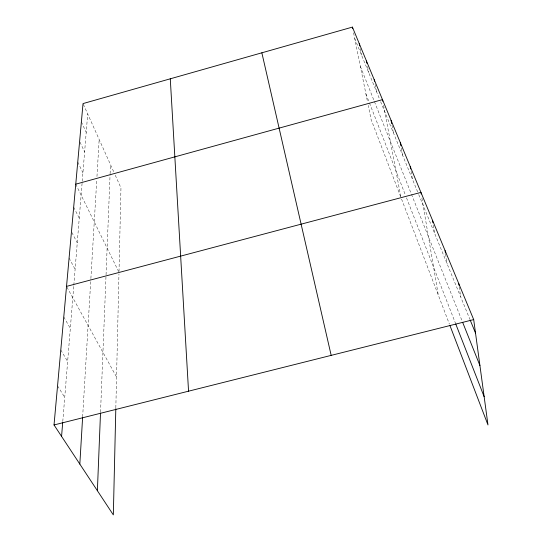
<?xml version="1.0" encoding="UTF-8"?>
<svg xmlns="http://www.w3.org/2000/svg" width="542" height="542" viewBox="0 0 542 542"><rect width="100%" height="100%" fill="white"/><g stroke="black" fill="none" stroke-linecap="round" stroke-linejoin="round"><path stroke-width="0.41" stroke-dasharray="2.71 2.03" d="M115.832 407.821L118.955 273.954M119.01 271.495L120.961 187.905L114.531 173.609M100.541 412.157L110.073 174.531M110.107 173.704L110.473 164.585M82.641 416.866L90.832 279.347M90.887 278.513L96.767 179.788M96.964 176.496L99.172 139.463M62.784 421.452L73.753 286.047M73.82 285.214L87.696 113.949M57.554 385.89L64.735 397.367M60.785 350.01L67.642 361.487M63.773 316.955L70.325 328.384M66.923 287.097L116.55 377.015M69.085 258.046L75.108 269.327M71.849 232.443L77.249 242.87M73.685 207.132L79.247 218.189M75.751 184.178L118.623 271.562M77.75 162.051L82.919 172.851M79.979 142.085L84.613 151.984M81.375 121.869L86.198 132.39M83.36 104.315L114.193 172.857M354.712 38.468L379.373 98.61M380.647 101.713L418.431 193.846M418.742 194.612L469.839 319.224M360.362 66.415L374.136 100.88M374.434 101.632L411.161 193.521M411.466 194.287L462.326 321.521M365.911 93.895L369.177 102.262M369.475 103.021L405.301 194.781M406.514 197.884L455.382 323.039M400.66 196.739L371.067 119.382L368.242 105.405M401.568 199.104L449.365 324.035M353.56 32.784L367.578 102.12M360.206 48.468L361.521 55.081M367.544 66.49L368.777 72.764M375.125 84.444L376.507 91.632M383.553 105.304L400.809 196.712M392.002 125.324L393.37 132.743M401.304 148.129L402.577 155.195M411.08 171.353L412.469 179.321M421.9 198.04L438.315 295.153M433.315 225.215L434.643 233.399M445.592 253.9L447.13 263.832M459.237 286.908L460.7 296.928"/><path stroke-width="0.81" d="M115.812 408.648L113.332 514.9L54.024 424.955L83.028 103.576L352.408 27.1L473.694 319.597L487.976 424.942L449.962 325.586M97.384 490.713L100.507 412.984M79.83 464.087L82.594 417.699M61.571 436.398L62.716 422.279M75.751 184.178L382.483 99.62L382.788 101.246M66.531 286.386L420.944 192.39L421.215 194.002M54.024 424.955L473.694 319.597M470.158 319.99L475.517 333.059M462.631 322.3L479.921 365.552M455.68 323.811L484.148 396.717M261.854 52.811L331.176 355.376M352.408 27.1L352.74 28.726M359.217 43.516L359.712 45.989M366.467 60.995L366.927 63.353M374.204 79.66L374.508 81.253M391.087 120.378L391.697 123.671M400.314 142.634L400.884 145.778M410.24 166.577L410.66 168.962M432.523 220.303L432.916 222.755M445.077 250.587L445.463 253.073M458.749 283.561L458.993 285.234M170.276 78.807L188.548 391.182"/></g></svg>
